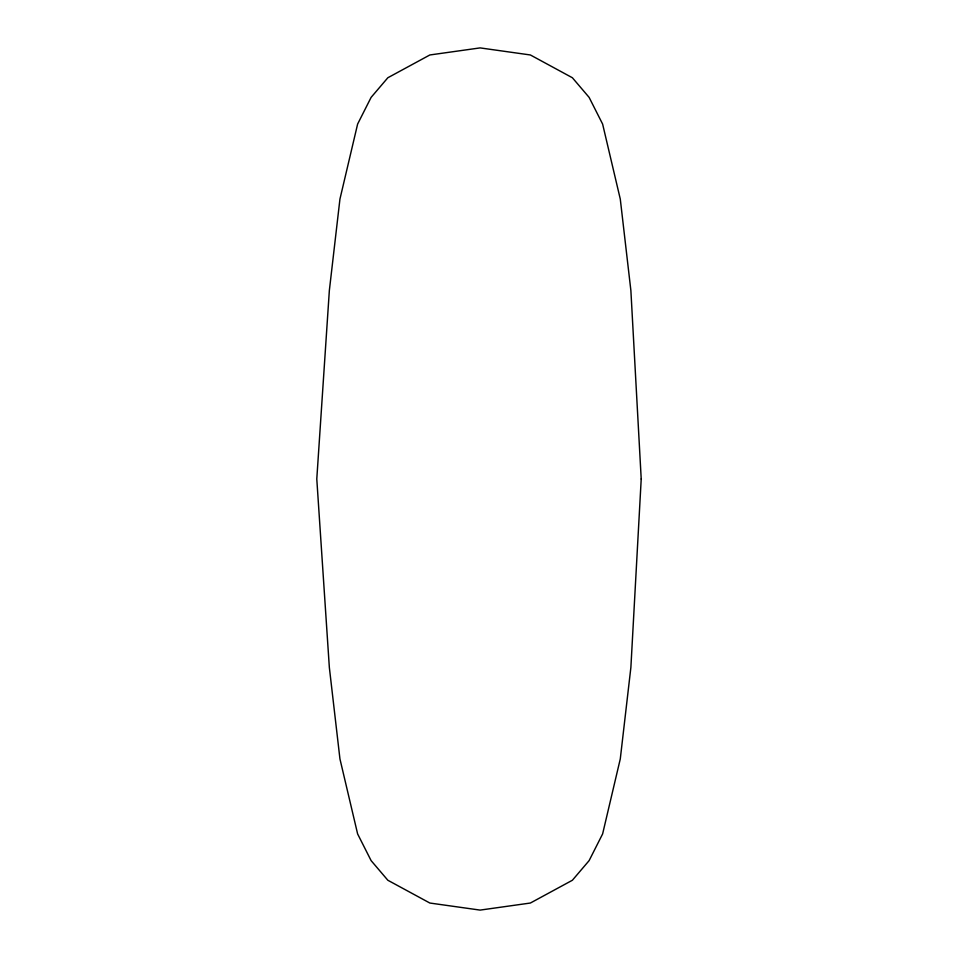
<?xml version="1.0" encoding="UTF-8"?>
<svg xmlns="http://www.w3.org/2000/svg" width="958" height="958" viewBox="0 0 958 958"><rect width="100%" height="100%" fill="white"/><g stroke="black" fill="none" stroke-linecap="round" stroke-linejoin="round"><path stroke-width="1.44" d="M641.213 479L630.879 667.463L620.281 758.94L602.618 833.927L589.11 860.631L572.381 880.258L530.373 903.035L480.114 910.1L429.855 903.035L387.846 880.258L371.117 860.631L357.621 833.927L339.946 758.94L329.348 667.463L316.787 479L329.348 290.537L339.946 199.06L357.621 124.073L371.117 97.369L387.846 77.742L429.855 54.965L480.114 47.9L530.373 54.965L572.381 77.742L589.11 97.369L602.618 124.073L620.281 199.06L630.879 290.537L641.213 479"/></g></svg>
